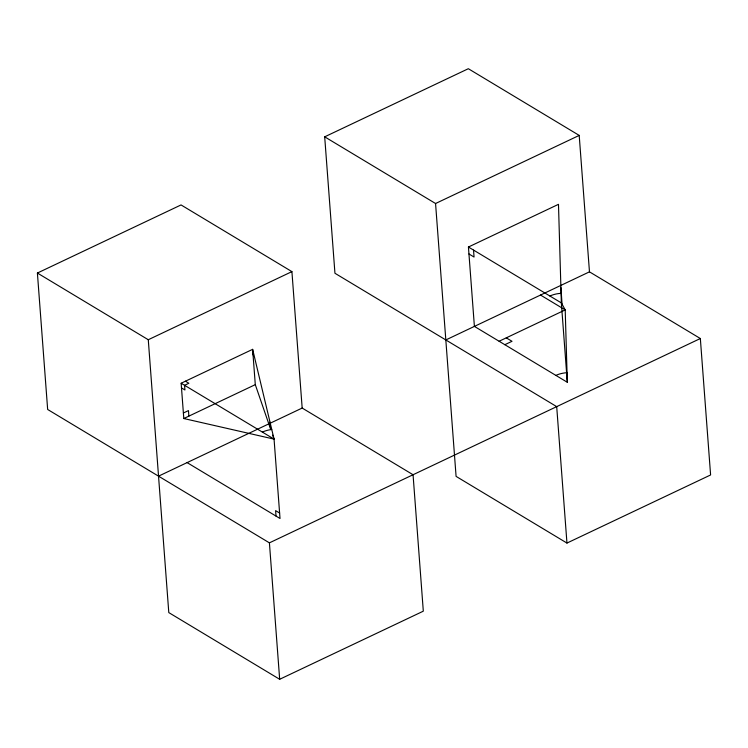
<?xml version="1.0" encoding="UTF-8"?>
<svg xmlns="http://www.w3.org/2000/svg" width="748" height="748" viewBox="0 0 748 748"><rect width="100%" height="100%" fill="white"/><g stroke="black" fill="none" stroke-linecap="round" stroke-linejoin="round"><path stroke-width="1.12" d="M37.4 273.039L181.044 204.933L291.916 271.618L302.173 408.053L413.055 474.737L423.312 611.172L279.668 679.287L168.796 612.593L148.272 339.732L37.4 273.039L47.657 409.474L269.411 542.852L279.668 679.287M324.688 136.828L468.332 68.713L579.204 135.407L589.471 271.842L700.343 338.526L710.6 474.961L566.956 543.067L456.084 476.383L435.56 203.512L324.688 136.828L334.945 273.263L556.699 406.632L566.956 543.067M148.272 339.732L291.916 271.618M435.56 203.512L579.204 135.407M272.674 435.121L274.058 439.113L183.802 418.534L181.147 383.238L252.637 349.344L274.058 439.113L280.023 518.495L187.112 462.61M468.435 247.018L558.485 204.326L561.346 302.903L567.311 382.275L474.4 326.39L468.435 247.018L561.346 302.903L565.207 309.906L567.311 382.275M183.382 413.008L188.459 410.596L188.87 416.131M183.802 418.534L255.292 384.64L252.637 349.344M158.529 476.158L302.173 408.053M445.827 339.947L589.471 271.842M499.103 341.247L565.207 309.906L540.514 295.049M504.844 344.697L512.015 341.303L506.274 337.853M269.411 542.852L700.343 338.526M468.959 253.974L474.054 257.041L473.531 250.084M185.439 381.2L188.861 383.266L184.578 385.304L184.924 389.979L181.502 387.913M181.147 383.238L274.058 439.113M279.612 513.035L275.61 510.632L276.021 516.083M255.292 384.64L270.608 429.118A33.005 2.356 83.2 0 1 270.019 422.19M252.927 353.243L253.488 355.59L253.198 351.691M567.218 378.918L566.806 373.458L566.9 376.814M262.38 432.092A18.737 9.789 -4.3 0 1 271.758 429.511M555.886 375.403A18.335 9.584 -4.3 0 1 567.031 372.691M560.897 287.569A29.34 0.598 86.4 0 1 562.029 304.137M549.911 296.03A18.335 9.584 -4.3 0 1 561.065 293.319"/></g></svg>
